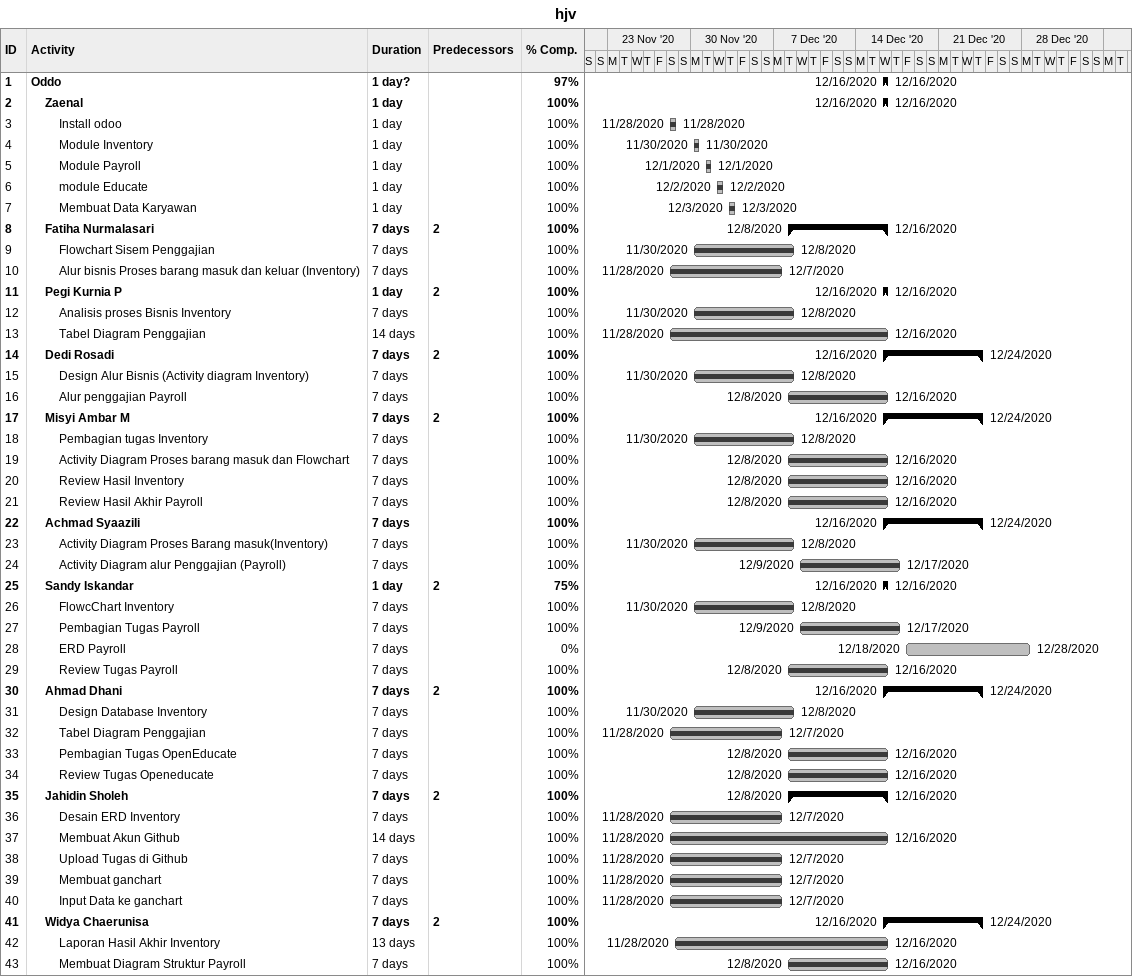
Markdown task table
hjv

| ID | Level | Task | Duration | Start | Finish | Predecessors | % complete |
|---|---|---|---|---|---|---|---|
| 1 | 1 | **Oddo** | 1d? | 2020-12-16 | 2020-12-16 |  | 97 |
| 2 | 2 | **Zaenal** | 1d | 2020-12-16 | 2020-12-16 |  | 100 |
| 3 | 3 | Install odoo | 1d | 2020-11-28 | 2020-11-28 |  | 100 |
| 4 | 3 | Module Inventory | 1d | 2020-11-30 | 2020-11-30 |  | 100 |
| 5 | 3 | Module Payroll | 1d | 2020-12-01 | 2020-12-01 |  | 100 |
| 6 | 3 | module Educate | 1d | 2020-12-02 | 2020-12-02 |  | 100 |
| 7 | 3 | Membuat Data Karyawan | 1d | 2020-12-03 | 2020-12-03 |  | 100 |
| 8 | 2 | **Fatiha Nurmalasari** | 7d | 2020-12-08 | 2020-12-16 | 2 | 100 |
| 9 | 3 | Flowchart Sisem Penggajian | 7d | 2020-11-30 | 2020-12-08 |  | 100 |
| 10 | 3 | Alur bisnis Proses barang masuk dan keluar (Inventory) | 7d | 2020-11-28 | 2020-12-07 |  | 100 |
| 11 | 2 | **Pegi Kurnia P** | 1d | 2020-12-16 | 2020-12-16 | 2 | 100 |
| 12 | 3 | Analisis proses Bisnis Inventory | 7d | 2020-11-30 | 2020-12-08 |  | 100 |
| 13 | 3 | Tabel Diagram Penggajian | 14d | 2020-11-28 | 2020-12-16 |  | 100 |
| 14 | 2 | **Dedi Rosadi** | 7d | 2020-12-16 | 2020-12-24 | 2 | 100 |
| 15 | 3 | Design Alur Bisnis (Activity diagram Inventory) | 7d | 2020-11-30 | 2020-12-08 |  | 100 |
| 16 | 3 | Alur penggajian Payroll | 7d | 2020-12-08 | 2020-12-16 |  | 100 |
| 17 | 2 | **Misyi Ambar M** | 7d | 2020-12-16 | 2020-12-24 | 2 | 100 |
| 18 | 3 | Pembagian tugas Inventory | 7d | 2020-11-30 | 2020-12-08 |  | 100 |
| 19 | 3 | Activity Diagram Proses barang masuk dan Flowchart | 7d | 2020-12-08 | 2020-12-16 |  | 100 |
| 20 | 3 | Review Hasil Inventory | 7d | 2020-12-08 | 2020-12-16 |  | 100 |
| 21 | 3 | Review Hasil Akhir Payroll | 7d | 2020-12-08 | 2020-12-16 |  | 100 |
| 22 | 2 | **Achmad Syaazili** | 7d | 2020-12-16 | 2020-12-24 |  | 100 |
| 23 | 3 | Activity Diagram Proses Barang masuk(Inventory) | 7d | 2020-11-30 | 2020-12-08 |  | 100 |
| 24 | 3 | Activity Diagram alur Penggajian (Payroll) | 7d | 2020-12-09 | 2020-12-17 |  | 100 |
| 25 | 2 | **Sandy Iskandar** | 1d | 2020-12-16 | 2020-12-16 | 2 | 75 |
| 26 | 3 | FlowcChart Inventory | 7d | 2020-11-30 | 2020-12-08 |  | 100 |
| 27 | 3 | Pembagian Tugas Payroll | 7d | 2020-12-09 | 2020-12-17 |  | 100 |
| 28 | 3 | ERD Payroll | 7d | 2020-12-18 | 2020-12-28 |  | 0 |
| 29 | 3 | Review Tugas Payroll | 7d | 2020-12-08 | 2020-12-16 |  | 100 |
| 30 | 2 | **Ahmad Dhani** | 7d | 2020-12-16 | 2020-12-24 | 2 | 100 |
| 31 | 3 | Design Database Inventory | 7d | 2020-11-30 | 2020-12-08 |  | 100 |
| 32 | 3 | Tabel Diagram Penggajian | 7d | 2020-11-28 | 2020-12-07 |  | 100 |
| 33 | 3 | Pembagian Tugas OpenEducate | 7d | 2020-12-08 | 2020-12-16 |  | 100 |
| 34 | 3 | Review Tugas Openeducate | 7d | 2020-12-08 | 2020-12-16 |  | 100 |
| 35 | 2 | **Jahidin Sholeh** | 7d | 2020-12-08 | 2020-12-16 | 2 | 100 |
| 36 | 3 | Desain ERD Inventory | 7d | 2020-11-28 | 2020-12-07 |  | 100 |
| 37 | 3 | Membuat Akun Github | 14d | 2020-11-28 | 2020-12-16 |  | 100 |
| 38 | 3 | Upload Tugas di Github | 7d | 2020-11-28 | 2020-12-07 |  | 100 |
| 39 | 3 | Membuat ganchart | 7d | 2020-11-28 | 2020-12-07 |  | 100 |
| 40 | 3 | Input Data ke ganchart | 7d | 2020-11-28 | 2020-12-07 |  | 100 |
| 41 | 2 | **Widya Chaerunisa** | 7d | 2020-12-16 | 2020-12-24 | 2 | 100 |
| 42 | 3 | Laporan Hasil Akhir Inventory | 13d | 2020-11-28 | 2020-12-16 |  | 100 |
| 43 | 3 | Membuat Diagram Struktur Payroll | 7d | 2020-12-08 | 2020-12-16 |  | 100 |
